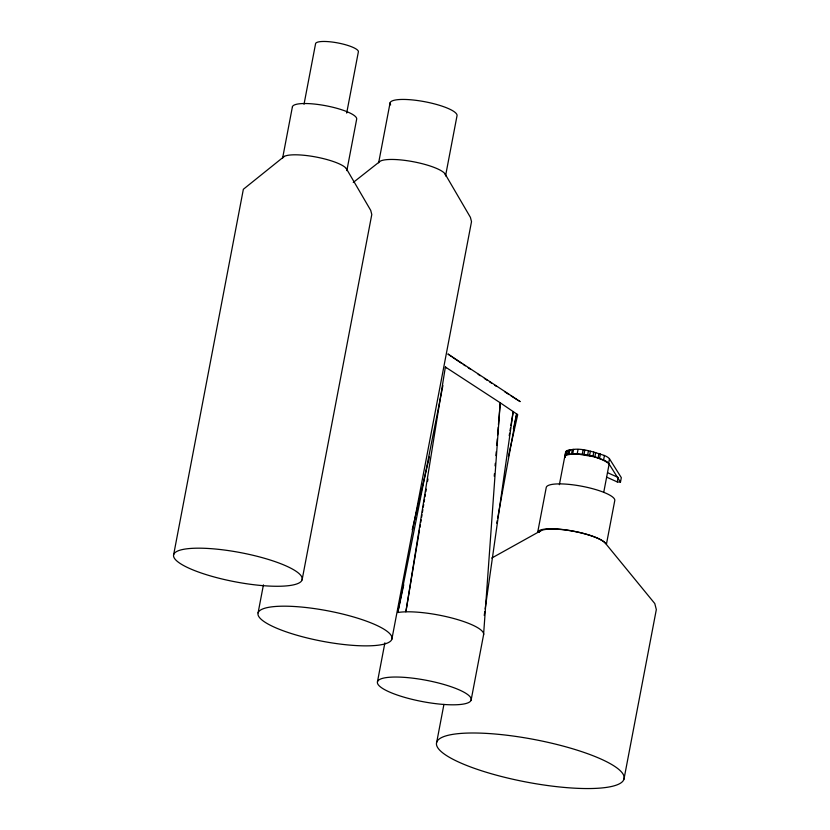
<?xml version="1.0" encoding="UTF-8"?>
<svg xmlns="http://www.w3.org/2000/svg" width="830" height="830" viewBox="0 0 830 830"><rect width="100%" height="100%" fill="white"/><g stroke="black" fill="none" stroke-linecap="round" stroke-linejoin="round"><path stroke-width="1.25" d="M471.118 700.126A47.735 10.821 10.8 0 0 403.629 677.311A47.735 10.821 10.8 0 0 398.13 695.333A47.735 10.821 10.8 0 0 471.118 700.126L483.558 634.888L500.231 402.789L445.378 367.016L405.87 611.824L419.461 530.069M494.255 476.223L494.462 473.65M495.095 465.921L495.303 463.337M495.935 455.608L496.247 451.748M496.765 445.305L497.295 438.863M497.606 434.993L498.239 427.263M498.446 424.69L500.231 402.789L517.702 414.658L508.406 456.355M484.243 615.466L484.782 611.617M485.145 609.044L513.21 411.493L510.886 425.541M419.887 527.507L420.312 524.954M420.737 522.402L421.163 519.839M421.578 517.287L422.003 514.735M422.429 512.183L422.854 509.62M423.279 507.068L423.705 504.516M424.13 501.963L424.555 499.401M424.981 496.848L425.406 494.296M425.832 491.734L426.257 489.181M427.523 481.514L427.948 478.962M509.205 435.76L509.63 433.208M510.045 430.646L510.471 428.093M496.755 523.18L497.212 520.638M497.678 518.096L516.654 413.859L513.365 428.986M173.667 554.606L243.356 189.282L284.296 156.382M304.029 104.238L315.514 44.021A21.819 4.949 10.8 0 1 336.586 42.714A21.819 4.949 10.8 0 1 358.415 51.595L346.691 113.067M258.089 612.882L263.432 584.88M378.646 162.794L390.1 102.775M302.099 579.848A65.456 14.836 10.8 0 0 209.544 548.557A65.456 14.836 10.8 0 0 202.012 573.271A65.456 14.836 10.8 0 0 302.099 579.848L371.788 214.514L370.73 210.395L346.318 168.573M377.474 681.721L384.892 642.835M391.874 639.173A68.184 15.459 10.8 0 0 295.459 606.574A68.184 15.459 10.8 0 0 287.616 632.325A68.184 15.459 10.8 0 0 391.874 639.173L471.513 221.651L470.413 217.356L444.984 173.792M436.684 742.373L443.926 704.4M559.368 484.71L565.718 451.655C577.369 445.752 592.568 451.831 604.448 455.483A22.514 5.105 10.8 0 1 609.49 458.814L621.317 477.655L620.466 482.147L617.281 481.929L606.699 477.177M565.095 455.784L565.946 451.302M565.635 455.214L565.199 457.455L564.794 456.251L565.427 455.255C579.651 451.904 596.407 455.411 608.639 463.296L620.466 482.147M565.811 455.079L566.672 450.586M566.496 454.767L567.347 450.275M568.031 454.321L568.882 449.829M569.09 454.114L569.951 449.632M571.507 453.917L572.368 449.424M572.721 453.844L573.582 449.362M564.867 456.147L565.977 454.913L568.54 454.166L577.172 453.958L578.033 449.466M582.235 454.477L583.096 449.985M583.936 454.726L584.787 450.233M587.588 455.328L588.439 450.846M589.549 455.732L590.41 451.24M592.942 456.5L593.803 452.018M594.82 456.977L595.681 452.495M598.098 457.953L598.959 453.471M599.582 458.419L600.432 453.937M603.773 492.149L609.002 464.717A22.514 5.105 10.8 0 0 603.586 459.976L604.448 455.483M608.639 463.296L609.49 458.814M617.281 481.929L618.132 477.447L607.56 472.685M606.398 544.397L614.729 500.77A34.891 7.906 10.8 0 0 582.816 486.432A34.891 7.906 10.8 0 0 546.275 487.314L537.705 532.196A34.891 7.906 10.8 0 1 569.764 530.505A34.891 7.906 10.8 0 1 605.599 543.453M623.973 779.173A95.46 21.632 10.8 0 0 489.005 733.554A95.46 21.632 10.8 0 0 478.007 769.597A95.46 21.632 10.8 0 0 623.973 779.173L656.333 609.562L654.777 603.545L605.527 543.391A34.092 7.729 10.8 0 0 570.521 530.744A34.092 7.729 10.8 0 0 539.199 532.393M483.558 634.888A47.735 10.821 10.8 0 0 451.914 618.018A47.735 10.821 10.8 0 0 397.778 612.519L442.898 385.566M397.778 612.519L403.743 584.756M412.199 529.872L429.401 456.946M353.248 182.465L380.379 161.093A34.092 7.729 10.8 0 1 418.704 162.856A34.092 7.729 10.8 0 1 445.534 175.939L456.988 115.92A34.092 7.729 10.8 0 0 421.422 101.125A34.092 7.729 10.8 0 0 390.65 104.922M491.754 558.051L540.921 530.692M577.172 453.958L594.083 456.759L603.586 459.976M518.771 400.786L520.192 401.606L447.868 353.974L451.489 356.547M514.984 398.4L517.827 400.185M511.062 395.869L514.009 397.767M504.754 391.781L509.091 394.603M494.659 385.193L496.61 386.469M484.357 378.428L487.49 380.482M489.576 381.852L491.661 383.221M478.132 374.32L480.207 375.689M468.213 367.752L470.133 369.028M461.117 363.021L452.35 357.139M463.223 364.432L465.329 365.843M445.378 367.016L446.426 367.815M565.718 451.655L566.06 452.973M292.419 106.738L282.636 158.011A32.733 7.418 10.8 0 1 316.915 157.192A32.733 7.418 10.8 0 1 346.847 170.638L356.63 119.354A32.733 7.418 10.8 0 0 326.698 105.908A32.733 7.418 10.8 0 0 292.419 106.738"/></g></svg>
